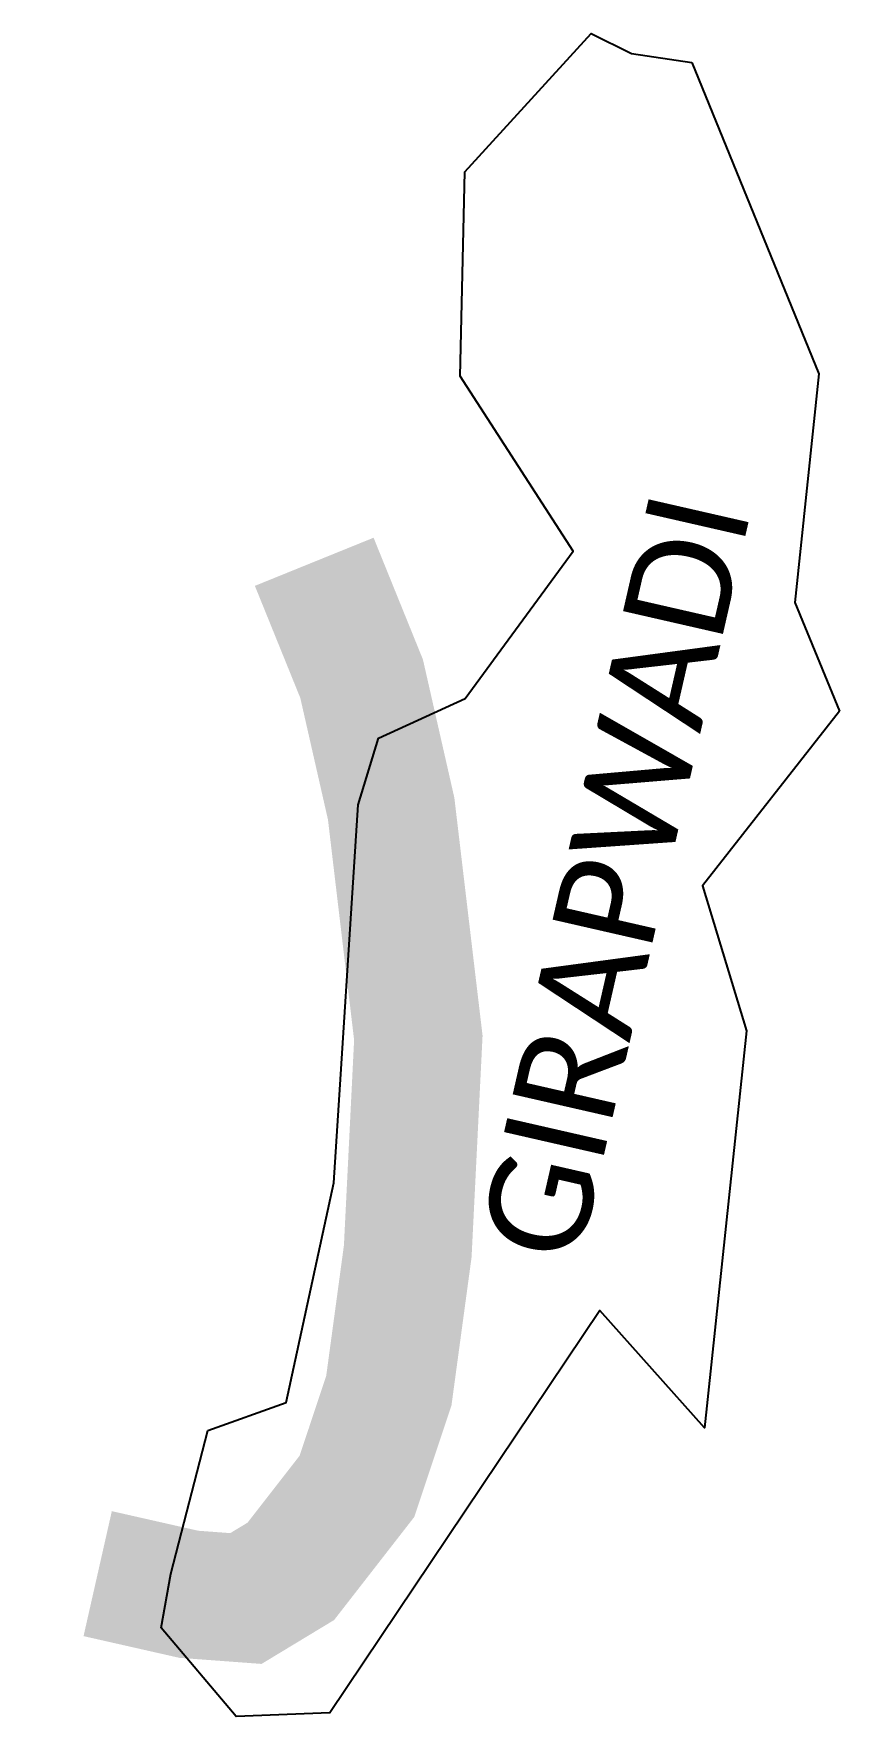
# Model space of a CAD drawing. Header units: metres. Extents: x 0 to 561379, y 0 to 4092696.
# Drawn here: x 354168 to 354483, y 1749151 to 1749808 of the extents above.
import ezdxf

# ---------------------------------------------------------------- set-up
doc = ezdxf.new("R2010")
doc.units = ezdxf.units.M
doc.header["$MEASUREMENT"] = 0
for name, color, linetype in [('UNPROTECTED', 130, 'Continuous'), ('UNPROTECTED DUE TO CREEK', 150, 'Continuous'), ('village', 3, 'Continuous'), ('VILLAGE NAME', 250, 'Continuous')]:
    doc.layers.add(name, color=color, linetype=linetype)
doc.styles.get("Standard").update_dxf_attribs({"font": 'calibri.ttf'})

msp = doc.modelspace()

# ---------------------------------------------------------------- linework, layer by layer
at = {"layer": 'UNPROTECTED', "const_width": 50, "flags": 128}
msp.add_lwpolyline([(354277.69, 1749601.85), (354296.19, 1749556.21), (354307.72, 1749505.5), (354318.33, 1749416.08), (354314.2, 1749332.82), (354306.82, 1749278.42), (354299.4, 1749256.16)], dxfattribs=at)
at = {"layer": 'UNPROTECTED DUE TO CREEK', "const_width": 50, "flags": 128}
msp.add_lwpolyline([(354193.16, 1749207), (354228.75, 1749198.94), (354251.02, 1749197.29), (354268.55, 1749207.89), (354294.37, 1749241.08), (354299.4, 1749256.16)], dxfattribs=at)
at = {"layer": 'village'}
msp.add_lwpolyline([(354401.58, 1749800.18), (354425.04, 1749796.7)], dxfattribs=at)
at = {"layer": 'village', "color": 3, "true_color": 0x00ff00}
for points in [[(354482.68, 1749543.52, 0), (354429.23, 1749475.35, 0), (354446.47, 1749418.77, 0), (354430.01, 1749263.89, 0), (354389.22, 1749309.71, 0), (354283.72, 1749152.72, 0), (354247.2, 1749151.31, 0), (354217.97, 1749185.9, 0), (354221.67, 1749206.86, 0), (354236.1, 1749262.92, 0), (354266.71, 1749273.75, 0), (354285.3, 1749359.46, 0), (354294.78, 1749506.96, 0), (354302.74, 1749533.03, 0), (354336.67, 1749548.52, 0), (354378.75, 1749605.95, 0), (354334.71, 1749674.28, 0), (354336.51, 1749754.06, 0), (354385.81, 1749807.94, 0), (354401.58, 1749800.18, 0)], [(354425.04, 1749796.7, 0), (354474.72, 1749675.21, 0), (354465.35, 1749585.92, 0), (354482.68, 1749543.52, 0)]]:
    msp.add_polyline3d(points, dxfattribs=at)

# ---------------------------------------------------------------- texts
at = {"layer": 'VILLAGE NAME', "insert": (354341.91, 1749336.02), "char_height": 40, "attachment_point": 1, "rotation": 77.1297}
msp.add_mtext_dynamic_manual_height_columns('GIRAPWADI', width=732.5357, gutter_width=371.17, heights=[0], dxfattribs=at)

doc.saveas('drawing.dxf')
